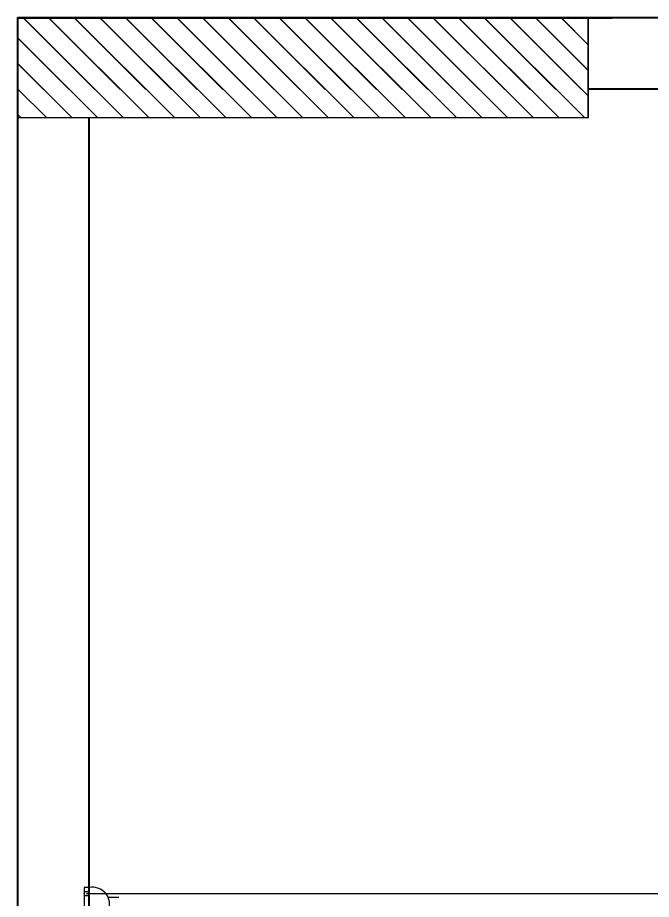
# Model space of a CAD drawing. Header units: inches. Extents: x 3955 to 4125, y 4886 to 4983.
# Drawn here: x 4014.445 to 4016.667, y 4935.374 to 4938.465 of the extents above; entities that cross this region are included whole.
import ezdxf

# ---------------------------------------------------------------- set-up
doc = ezdxf.new("R2010")
doc.units = ezdxf.units.IN
doc.header["$MEASUREMENT"] = 0
doc.linetypes.add('ACAD_ISO03W100', pattern=[30, 12, -18])
doc.layers.get('0').update_dxf_attribs({"lineweight": 35})
for name, color, linetype, lineweight in [('Column(S)', 24, 'Continuous', 35), ('HA', 252, 'Continuous', 18), ('hatch col(S)', 45, 'Continuous', 15), ('walls', 7, 'Continuous', 40)]:
    doc.layers.add(name, color=color, linetype=linetype, lineweight=lineweight)
doc.layers.add('E-POWER', color=3, linetype='Continuous')
doc.layers.add('N Wiring', color=255, linetype='Continuous')

# ---------------------------------------------------------------- blocks, each defined once
blk = doc.blocks.new('S2')
at = {"linetype": 'Continuous'}
for p, q in [((-61.5, 166.8), (-61.5, 260)), ((61.5, 166.8), (61.5, 260))]:
    blk.add_line(p, q, dxfattribs=at)
blk.add_line((-147, 0), (147, 0))
blk.add_lwpolyline([(147, 0), (-147, 0), (-147, -43.5), (147, -43.5)], close=True)
for centre in [(-93.3, -21.8), (93.3, -21.8)]:
    blk.add_circle(centre, 19.4)
blk.add_arc((0, 30), 150, 348.46158, 191.53842, dxfattribs=at)
blk = doc.blocks.new('A$C606D7A20')
at = {"layer": 'hatch col(S)', "ltscale": 2.5}
h = blk.add_hatch(dxfattribs=at)
h.set_pattern_fill('ANSI31', color=256, scale=0.02, angle=-270)
h.set_pattern_definition([(135, (-333.18587, -639.1329), (-0.0449012806, -0.0449012806), [])])
h.paths.add_polyline_path([(1.99978, -0.35068), (2, -0.00062), (0.00052, -0.00063), (0.00022, -0.35068)])
h = blk.add_hatch(dxfattribs=at)
h.set_pattern_fill('ANSI31', color=256, scale=0.02, angle=-270)
h.set_pattern_definition([(135, (-333.18587, -639.133894), (-0.0449012806, -0.0449012806), [])])
h.paths.add_polyline_path([(0.0003, -0.25161), (1.99985, -0.25175), (2, -0.00162), (0.00052, -0.00163)])
at = {"layer": 'Column(S)', "ltscale": 2.5}
blk.add_lwpolyline([(2, -0.35076), (2, -0.00076), (0, -0.00061), (0, -0.35061)], close=True, dxfattribs=at)
blk.add_lwpolyline([(2, -0.25175), (2, -0.00175), (0, -0.00161), (0, -0.25161)], dxfattribs=at)
at = {"layer": 'HA', "linetype": 'ACAD_ISO03W100'}
blk.add_lwpolyline([(10.58891, -16.28534), (0, -15.79874), (0, 0), (31.54099, 0)], dxfattribs=at)
at = {"layer": 'N Wiring'}
blk.add_lwpolyline([(4.20748, -0.24038), (4.20748, -3.03109, -0.4142136), (4.16748, -3.07109), (0.24122, -3.07109)], format="xyb", dxfattribs=at)
at = {"layer": 'walls', "ltscale": 2.5}
for p, q in [((-0.00012, -15.80035), (0, 0)), ((0, 0), (46.78387, -0.00063)), ((2.08397, -0.00161), (0, -0.00161)), ((2, -0.25), (6.85743, -0.25)), ((0.24997, -4.46079), (0.25, -0.35063))]:
    blk.add_line(p, q, dxfattribs=at)
at = {"layer": 'E-POWER', "xscale": 0.0004022874689625001, "yscale": 0.0004022874689625001, "zscale": 0.0004022874689625001, "rotation": 270}
blk.add_blockref('S2', (0.24998, -3.10863), dxfattribs=at)

msp = doc.modelspace()

# ---------------------------------------------------------------- block references
msp.add_blockref('A$C606D7A20', (4014.4456, 4938.4649))

doc.saveas('drawing.dxf')
